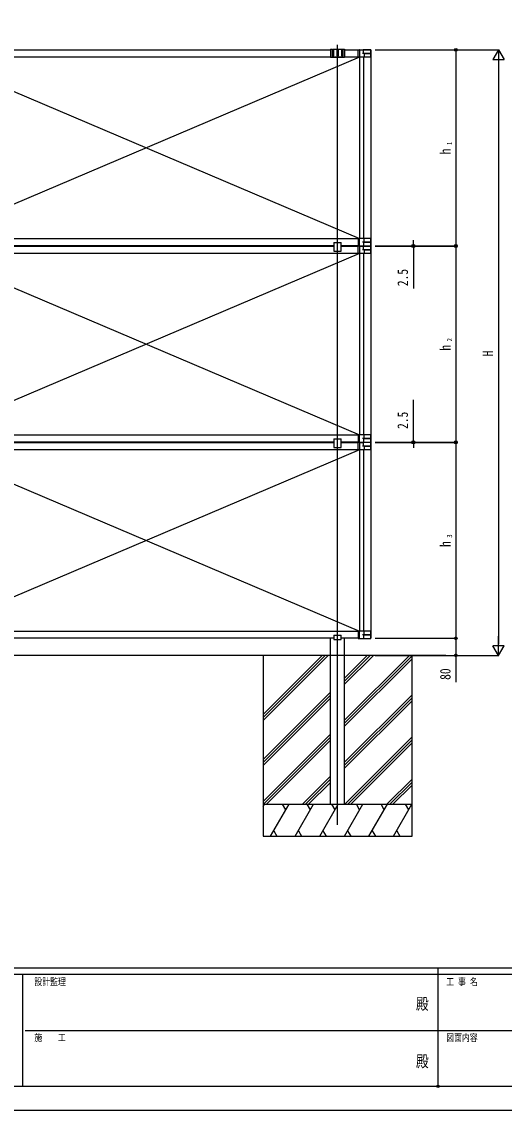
# Model space of a CAD drawing. Units: millimetres, scale not verified. Extents: x -6308 to 6308, y -4455 to 4455.
# Drawn here: x -1962 to 304, y -4455 to 660 of the extents above; entities that cross this region are included whole.
import ezdxf
from ezdxf.enums import TextEntityAlignment as Align

# ---------------------------------------------------------------- set-up
doc = ezdxf.new("R2010")
doc.units = ezdxf.units.MM
doc.header["$LTSCALE"] = 22
doc.header["$PDMODE"] = 32
doc.header["$PDSIZE"] = 11
for name, color, linetype in [('0-3_YKK_12', 2, 'Continuous'), ('0-4_YKK_A1', 4, 'Continuous'), ('0-5_YKK_D', 6, 'Continuous'), ('0-6_YKK_ZWAK', 7, 'Continuous')]:
    doc.layers.add(name, color=color, linetype=linetype)
doc.styles.add('ＭＳ ゴシック', font='')
doc.styles.get('ＭＳ ゴシック').set_extended_font_data('MS Gothic')

msp = doc.modelspace()

# ---------------------------------------------------------------- linework, layer by layer
at = {"layer": '0-3_YKK_12'}
msp.add_line((-478.23, -3113.12), (-478.23, 551.93), dxfattribs=at)
at = {"layer": '0-4_YKK_A1'}
for p, q in [((-2282.54, 527.6), (-511.23, 527.6)), ((-502.73, 529.1), (-511.23, 529.1)), ((-511.23, 529.1), (-511.23, 495.09)), ((-502.73, 500.1), (-502.73, 529.1)), ((-501.73, 530.1), (-498.73, 530.1)), ((-480.73, 529.1), (-497.73, 529.1)), ((-497.73, 529.1), (-497.73, 500.1)), ((-480.73, 500.1), (-480.73, 529.1)), ((-479.73, 530.1), (-476.73, 530.1)), ((-458.73, 529.1), (-475.73, 529.1)), ((-475.73, 529.1), (-475.73, 500.1)), ((-458.73, 500.1), (-458.73, 529.1)), ((-454.73, 530.1), (-457.73, 530.1)), ((-445.23, 529.1), (-453.73, 529.1)), ((-453.73, 529.1), (-453.73, 500.1)), ((-445.23, 529.1), (-445.23, 495.09)), ((-445.23, 527.6), (-382.13, 527.6)), ((-382.13, 527.77), (-382.13, 528.47)), ((-382.13, 494.3), (-382.13, 527.77)), ((-381.84, 528.77), (-376.44, 528.82)), ((-376.13, 528.52), (-376.13, 527.82)), ((-376.13, 527.82), (-376.13, 494.3)), ((-376.13, 527.8), (-356.84, 527.8)), ((-357.38, 528.79), (-322.89, 528.79)), ((-356.54, 510.8), (-356.54, 527.5)), ((-322.43, 510.9), (-322.43, 527.52)), ((-321.89, 527.79), (-321.89, 494.3)), ((-376.14, 493.3), (-2376.14, -357.84)), ((-2376.14, 493.22), (-376.14, -358.1)), ((-382.13, 493.6), (-2371.64, 493.6)), ((-510.23, 494.09), (-478.69, 494.09)), ((-478.39, 494.09), (-478.08, 494.09)), ((-477.78, 494.09), (-446.23, 494.09)), ((-382.13, 493.6), (-382.13, 494.3)), ((-382.09, 493.7), (-382.06, 493.57)), ((-376.43, 493.3), (-381.83, 493.3)), ((-361.04, 493.3), (-376.43, 493.3)), ((-376.14, 493.3), (-376.14, -358.1)), ((-376.13, 494.3), (-376.13, 493.6)), ((-353.53, 493.3), (-361.04, 493.3)), ((-353.76, 510.8), (-360.91, 510.8)), ((-357.43, 493.4), (-357.43, -358)), ((-356.73, 493.3), (-357.38, 493.3)), ((-347.6, 493.3), (-356.73, 493.3)), ((-322.43, 510.9), (-356.54, 510.9)), ((-353.76, 510.8), (-322.43, 510.8)), ((-353.76, 510.8), (-353.76, 493.6)), ((-353.76, 510.8), (-353.76, 493.6)), ((-322.73, 493.3), (-353.53, 493.3)), ((-332.67, 493.3), (-347.6, 493.3)), ((-323.54, 493.3), (-332.67, 493.3)), ((-322.89, 493.3), (-323.54, 493.3)), ((-322.43, 493.6), (-322.43, 510.8)), ((-322.43, 493.4), (-322.43, -358)), ((-2371.64, -358.4), (-382.13, -358.4)), ((-2298.34, -394.9), (-495.53, -394.9)), ((-495.53, -392.4), (-2298.24, -392.4)), ((-495.53, -377.3), (-460.93, -377.3)), ((-495.53, -377.3), (-495.53, -417.4)), ((-460.93, -417.4), (-460.93, -377.3)), ((-382.13, -392.4), (-460.93, -392.4)), ((-460.93, -394.9), (-382.13, -394.9)), ((-382.13, -358.4), (-382.13, -359.1)), ((-382.13, -359.1), (-382.13, -392.57)), ((-382.13, -392.57), (-382.13, -393.27)), ((-382.13, -394.73), (-382.13, -394.03)), ((-382.13, -428.2), (-382.13, -394.73)), ((-381.84, -393.57), (-376.44, -393.62)), ((-381.84, -393.73), (-376.44, -393.68)), ((-376.43, -358.1), (-381.83, -358.1)), ((-361.04, -358.1), (-376.43, -358.1)), ((-376.13, -359.1), (-376.13, -358.4)), ((-376.13, -392.62), (-376.13, -359.1)), ((-376.13, -392.6), (-356.84, -392.6)), ((-376.13, -393.32), (-376.13, -392.62)), ((-376.13, -393.98), (-376.13, -394.68)), ((-376.13, -394.68), (-376.13, -428.2)), ((-376.13, -394.7), (-356.84, -394.7)), ((-353.53, -358.1), (-361.04, -358.1)), ((-353.76, -375.6), (-360.91, -375.6)), ((-356.73, -358.1), (-357.38, -358.1)), ((-357.38, -393.6), (-322.89, -393.6)), ((-357.38, -393.71), (-322.89, -393.71)), ((-347.6, -358.1), (-356.73, -358.1)), ((-356.54, -375.6), (-356.54, -392.3)), ((-322.43, -375.7), (-356.54, -375.7)), ((-356.54, -411.7), (-356.54, -395)), ((-353.76, -375.6), (-353.76, -358.4)), ((-353.76, -375.6), (-353.76, -358.4)), ((-353.76, -375.6), (-322.43, -375.6)), ((-322.73, -358.1), (-353.53, -358.1)), ((-332.67, -358.1), (-347.6, -358.1)), ((-323.54, -358.1), (-332.67, -358.1)), ((-322.89, -358.1), (-323.54, -358.1)), ((-322.43, -358.4), (-322.43, -375.6)), ((-322.43, -375.7), (-322.43, -392.33)), ((-322.43, -411.6), (-322.43, -394.98)), ((-321.89, -392.6), (-321.89, -359.1)), ((-321.89, -394.71), (-321.89, -428.2)), ((-376.14, -429.2), (-2376.14, -1280.34)), ((-2376.14, -429.28), (-376.14, -1280.6)), ((-382.13, -428.9), (-2371.64, -428.9)), ((-495.53, -417.4), (-460.93, -417.4)), ((-382.13, -428.9), (-382.13, -428.2)), ((-376.43, -429.2), (-381.83, -429.2)), ((-361.04, -429.2), (-376.43, -429.2)), ((-376.14, -429.2), (-376.14, -1280.6)), ((-376.13, -428.2), (-376.13, -428.9)), ((-353.53, -429.2), (-361.04, -429.2)), ((-353.76, -411.7), (-360.91, -411.7)), ((-357.43, -429.1), (-357.43, -1280.5)), ((-356.73, -429.2), (-357.38, -429.2)), ((-347.6, -429.2), (-356.73, -429.2)), ((-322.43, -411.6), (-356.54, -411.6)), ((-353.76, -411.7), (-322.43, -411.7)), ((-353.76, -411.7), (-353.76, -428.9)), ((-353.76, -411.7), (-353.76, -428.9)), ((-322.73, -429.2), (-353.53, -429.2)), ((-332.67, -429.2), (-347.6, -429.2)), ((-323.54, -429.2), (-332.67, -429.2)), ((-322.89, -429.2), (-323.54, -429.2)), ((-322.43, -428.9), (-322.43, -411.7)), ((-322.43, -429.1), (-322.43, -1280.5)), ((-2371.64, -1280.9), (-382.13, -1280.9)), ((-495.53, -1314.9), (-2298.24, -1314.9)), ((-2298.24, -1317.4), (-495.53, -1317.4)), ((-495.53, -1299.8), (-460.93, -1299.8)), ((-495.53, -1299.8), (-495.53, -1339.9)), ((-460.93, -1339.9), (-460.93, -1299.8)), ((-382.13, -1314.9), (-460.93, -1314.9)), ((-460.93, -1317.4), (-382.13, -1317.4)), ((-382.13, -1280.9), (-382.13, -1281.6)), ((-382.13, -1281.6), (-382.13, -1315.07)), ((-382.13, -1315.07), (-382.13, -1315.77)), ((-382.13, -1317.23), (-382.13, -1316.53)), ((-382.13, -1350.7), (-382.13, -1317.23)), ((-381.84, -1316.07), (-376.44, -1316.12)), ((-381.84, -1316.23), (-376.44, -1316.18)), ((-376.43, -1280.6), (-381.83, -1280.6)), ((-361.04, -1280.6), (-376.43, -1280.6)), ((-376.13, -1281.6), (-376.13, -1280.9)), ((-376.13, -1315.12), (-376.13, -1281.6)), ((-376.13, -1315.1), (-356.84, -1315.1)), ((-376.13, -1315.82), (-376.13, -1315.12)), ((-376.13, -1316.48), (-376.13, -1317.18)), ((-376.13, -1317.18), (-376.13, -1350.7)), ((-376.13, -1317.2), (-356.84, -1317.2)), ((-353.53, -1280.6), (-361.04, -1280.6)), ((-353.76, -1298.1), (-360.91, -1298.1)), ((-356.73, -1280.6), (-357.38, -1280.6)), ((-357.38, -1316.1), (-322.89, -1316.1)), ((-357.38, -1316.21), (-322.89, -1316.21)), ((-347.6, -1280.6), (-356.73, -1280.6)), ((-356.54, -1298.1), (-356.54, -1314.8)), ((-322.43, -1298.2), (-356.54, -1298.2)), ((-356.54, -1334.2), (-356.54, -1317.5)), ((-353.76, -1298.1), (-353.76, -1280.9)), ((-353.76, -1298.1), (-353.76, -1280.9)), ((-353.76, -1298.1), (-322.43, -1298.1)), ((-322.73, -1280.6), (-353.53, -1280.6)), ((-332.67, -1280.6), (-347.6, -1280.6)), ((-323.54, -1280.6), (-332.67, -1280.6)), ((-322.89, -1280.6), (-323.54, -1280.6)), ((-322.43, -1280.9), (-322.43, -1298.1)), ((-322.43, -1298.2), (-322.43, -1314.83)), ((-322.43, -1334.1), (-322.43, -1317.48)), ((-321.89, -1315.1), (-321.89, -1281.6)), ((-321.89, -1317.21), (-321.89, -1350.7)), ((-376.14, -1351.7), (-2376.14, -2202.84)), ((-2376.14, -1351.78), (-376.14, -2203.1)), ((-382.13, -1351.4), (-2371.64, -1351.4)), ((-495.53, -1339.9), (-460.93, -1339.9)), ((-382.13, -1351.4), (-382.13, -1350.7)), ((-376.43, -1351.7), (-381.83, -1351.7)), ((-361.04, -1351.7), (-376.43, -1351.7)), ((-376.14, -1351.7), (-376.14, -2203.1)), ((-376.13, -1350.7), (-376.13, -1351.4)), ((-353.53, -1351.7), (-361.04, -1351.7)), ((-353.76, -1334.2), (-360.91, -1334.2)), ((-357.43, -1351.6), (-357.43, -2203)), ((-356.73, -1351.7), (-357.38, -1351.7)), ((-347.6, -1351.7), (-356.73, -1351.7)), ((-322.43, -1334.1), (-356.54, -1334.1)), ((-353.76, -1334.2), (-322.43, -1334.2)), ((-353.76, -1334.2), (-353.76, -1351.4)), ((-353.76, -1334.2), (-353.76, -1351.4)), ((-322.73, -1351.7), (-353.53, -1351.7)), ((-332.67, -1351.7), (-347.6, -1351.7)), ((-323.54, -1351.7), (-332.67, -1351.7)), ((-322.89, -1351.7), (-323.54, -1351.7)), ((-322.43, -1351.4), (-322.43, -1334.2)), ((-322.43, -1351.6), (-322.43, -2203)), ((-2371.64, -2203.4), (-382.13, -2203.4)), ((-495.53, -2237.4), (-2298.34, -2237.4)), ((-511.23, -2317.4), (-511.23, -2237.4)), ((-495.53, -2222.4), (-460.93, -2222.4)), ((-495.53, -2222.4), (-495.53, -2243.4)), ((-495.53, -2243.4), (-460.93, -2243.4)), ((-460.93, -2243.4), (-460.93, -2222.4)), ((-382.13, -2237.4), (-460.93, -2237.4)), ((-445.23, -2317.4), (-445.23, -2237.4)), ((-382.13, -2203.4), (-382.13, -2204.1)), ((-382.13, -2204.1), (-382.13, -2237.57)), ((-382.13, -2237.57), (-382.13, -2238.27)), ((-381.84, -2238.57), (-376.44, -2238.62)), ((-376.43, -2203.1), (-381.83, -2203.1)), ((-361.04, -2203.1), (-376.43, -2203.1)), ((-376.13, -2204.1), (-376.13, -2203.4)), ((-376.13, -2237.62), (-376.13, -2204.1)), ((-376.13, -2237.6), (-356.84, -2237.6)), ((-376.13, -2238.32), (-376.13, -2237.62)), ((-353.53, -2203.1), (-361.04, -2203.1)), ((-353.76, -2220.6), (-360.91, -2220.6)), ((-356.73, -2203.1), (-357.38, -2203.1)), ((-357.38, -2238.6), (-322.89, -2238.6)), ((-347.6, -2203.1), (-356.73, -2203.1)), ((-356.54, -2220.6), (-356.54, -2237.3)), ((-322.43, -2220.7), (-356.54, -2220.7)), ((-353.76, -2220.6), (-353.76, -2203.4)), ((-353.76, -2220.6), (-353.76, -2203.4)), ((-353.76, -2220.6), (-322.43, -2220.6)), ((-322.73, -2203.1), (-353.53, -2203.1)), ((-332.67, -2203.1), (-347.6, -2203.1)), ((-323.54, -2203.1), (-332.67, -2203.1)), ((-322.89, -2203.1), (-323.54, -2203.1)), ((-322.43, -2203.4), (-322.43, -2220.6)), ((-322.43, -2220.7), (-322.43, -2237.33)), ((-321.89, -2237.6), (-321.89, -2204.1)), ((30.24, -2317.4), (-4918.95, -2317.4)), ((-828.23, -2623.03), (-522.6, -2317.4)), ((-828.23, -2608.89), (-536.74, -2317.4)), ((-828.23, -2594.75), (-550.89, -2317.4)), ((-511.23, -3017.4), (-511.23, -2317.4)), ((-445.23, -3017.4), (-445.23, -2317.4)), ((-445.23, -2452.17), (-310.47, -2317.4)), ((-445.23, -2423.88), (-338.75, -2317.4)), ((-445.23, -2621.87), (-140.76, -2317.4)), ((-445.23, -2438.02), (-324.61, -2317.4)), ((-445.23, -2636.01), (-128.23, -2319.02)), ((-445.23, -2650.15), (-128.23, -2333.16)), ((-370.23, -2348.88), (-338.75, -2317.4)), ((-445.23, -2438.02), (-436.23, -2429.02)), ((-828.23, -2806.88), (-511.23, -2489.88)), ((-828.23, -2821.02), (-511.23, -2504.02)), ((-828.23, -2821.02), (-511.23, -2504.02)), ((-445.23, -2819.86), (-128.23, -2502.86)), ((-828.23, -2835.16), (-511.23, -2518.17)), ((-445.23, -2834), (-128.23, -2517)), ((-445.23, -2848.14), (-128.23, -2531.15)), ((-828.23, -3004.87), (-511.23, -2687.87)), ((-826.63, -3017.4), (-511.23, -2702.01)), ((-444.79, -3017.4), (-128.23, -2700.85)), ((-812.49, -3017.4), (-511.23, -2716.15)), ((-430.65, -3017.4), (-128.23, -2714.99)), ((-416.5, -3017.4), (-128.23, -2729.13)), ((-642.78, -3017.4), (-511.23, -2885.86)), ((-628.64, -3017.4), (-511.23, -2900)), ((-614.49, -3017.4), (-511.23, -2914.14)), ((-246.8, -3017.4), (-128.23, -2898.84)), ((-232.66, -3017.4), (-128.23, -2912.98)), ((-218.51, -3017.4), (-128.23, -2927.12)), ((-828.23, -3017.4), (-128.23, -3017.4)), ((-828.23, -3028.53), (-821.81, -3017.4)), ((-792.94, -3167.4), (-706.34, -3017.4)), ((-721.34, -3043.38), (-736.34, -3017.4)), ((-677.48, -3167.4), (-590.87, -3017.4)), ((-605.87, -3043.38), (-620.87, -3017.4)), ((-562.01, -3167.4), (-475.4, -3017.4)), ((-490.4, -3043.38), (-505.4, -3017.4)), ((-446.54, -3167.4), (-359.93, -3017.4)), ((-374.93, -3043.39), (-389.94, -3017.4)), ((-331.07, -3167.4), (-244.46, -3017.4)), ((-259.46, -3043.38), (-274.47, -3017.4)), ((-215.6, -3167.4), (-128.99, -3017.4)), ((-143.99, -3043.38), (-159, -3017.4)), ((-777.94, -3141.42), (-762.95, -3167.4)), ((-662.48, -3141.42), (-647.48, -3167.4)), ((-547.01, -3141.42), (-532.01, -3167.4)), ((-431.54, -3141.42), (-416.54, -3167.4)), ((-316.07, -3141.42), (-301.07, -3167.4)), ((-200.6, -3141.42), (-185.6, -3167.4))]:
    msp.add_line(p, q, dxfattribs=at)
msp.add_lwpolyline([(-128.23, -3167.4), (-128.23, -2317.4), (-828.23, -2317.4), (-828.23, -3167.4)], close=True, dxfattribs=at)
for centre, radius, start, end in [((-511.23, 527.1), 2, 90, 165.52248), ((-501.73, 529.1), 1, 90, 180), ((-498.73, 529.1), 1, 0, 90), ((-479.73, 529.1), 1, 90, 180), ((-476.73, 529.1), 1, 0, 90), ((-457.73, 529.1), 1, 90, 180), ((-454.73, 529.1), 1, 0, 90), ((-445.23, 527.1), 2, 14.47752, 90), ((-381.83, 528.47), 0.3, 90.5, 180), ((-376.43, 528.52), 0.3, 0, 90.5), ((-340.13, 332.39), 196.21, 84.90439, 95.09561), ((-356.84, 527.5), 0.3, 0, 90), ((-322.73, 527.52), 0.3, 0, 84.90439), ((-510.23, 495.09), 1, 180, 270), ((-500.23, 500.1), 2.5, 180, 0), ((-478.23, 500.1), 2.5, 180, 0), ((-478.23, 493.89), 0.5, 23.57818, 156.42182), ((-456.23, 500.1), 2.5, 180, 0), ((-446.23, 495.09), 1, 270, 0), ((-381.83, 493.6), 0.3, 180, 270), ((-376.43, 493.6), 0.3, 270, 0), ((-353.49, 493.57), 0.272, 173.55811, 261.61941), ((-353.49, 493.57), 0.272, 173.55811, 261.61941), ((-322.73, 493.6), 0.3, 270, 0), ((-381.83, -358.4), 0.3, 90, 180), ((-381.83, -393.27), 0.3, 180, 269.5), ((-381.83, -394.03), 0.3, 90.5, 180), ((-376.43, -358.4), 0.3, 0, 90), ((-376.43, -393.32), 0.3, 269.5, 0), ((-376.43, -393.98), 0.3, 0, 90.5), ((-340.13, -197.2), 196.21, 264.90439, 275.09561), ((-340.13, -590.11), 196.21, 84.90439, 95.09561), ((-356.84, -392.3), 0.3, 270, 0), ((-356.84, -395), 0.3, 0, 90), ((-353.49, -358.37), 0.272, 98.38059, 186.44189), ((-353.49, -358.37), 0.272, 98.38059, 186.44189), ((-322.73, -358.4), 0.3, 0, 90), ((-322.73, -392.33), 0.3, 275.09561, 0), ((-322.73, -394.98), 0.3, 0, 84.90439), ((-381.83, -428.9), 0.3, 180, 270), ((-376.43, -428.9), 0.3, 270, 0), ((-353.49, -428.93), 0.272, 173.55811, 261.61941), ((-353.49, -428.93), 0.272, 173.55811, 261.61941), ((-322.73, -428.9), 0.3, 270, 0), ((-381.83, -1280.9), 0.3, 90, 180), ((-381.83, -1315.77), 0.3, 180, 269.5), ((-381.83, -1316.53), 0.3, 90.5, 180), ((-376.43, -1280.9), 0.3, 0, 90), ((-376.43, -1315.82), 0.3, 269.5, 0), ((-376.43, -1316.48), 0.3, 0, 90.5), ((-340.13, -1119.7), 196.21, 264.90439, 275.09561), ((-340.13, -1512.61), 196.21, 84.90439, 95.09561), ((-356.84, -1314.8), 0.3, 270, 0), ((-356.84, -1317.5), 0.3, 0, 90), ((-353.49, -1280.87), 0.272, 98.38059, 186.44189), ((-353.49, -1280.87), 0.272, 98.38059, 186.44189), ((-322.73, -1280.9), 0.3, 0, 90), ((-322.73, -1314.83), 0.3, 275.09561, 0), ((-322.73, -1317.48), 0.3, 0, 84.90439), ((-381.83, -1351.4), 0.3, 180, 270), ((-376.43, -1351.4), 0.3, 270, 0), ((-353.49, -1351.43), 0.272, 173.55811, 261.61941), ((-353.49, -1351.43), 0.272, 173.55811, 261.61941), ((-322.73, -1351.4), 0.3, 270, 0), ((-381.83, -2203.4), 0.3, 90, 180), ((-381.83, -2238.27), 0.3, 180, 269.5), ((-376.43, -2203.4), 0.3, 0, 90), ((-376.43, -2238.32), 0.3, 269.5, 0), ((-340.13, -2042.2), 196.21, 264.90439, 275.09561), ((-356.84, -2237.3), 0.3, 270, 0), ((-353.49, -2203.37), 0.272, 98.38059, 186.44189), ((-353.49, -2203.37), 0.272, 98.38059, 186.44189), ((-322.73, -2203.4), 0.3, 0, 90), ((-322.73, -2237.33), 0.3, 275.09561, 0)]:
    msp.add_arc(centre, radius, start, end, dxfattribs=at)
for centre, major_axis, ratio, start_param, end_param in [((-357.38, 527.79), (0.707, -0.707), 0.99997, 2.3562326, 3.9269527), ((-322.89, 527.79), (0.707, 0.707), 0.99997, 5.4978252, 7.0685454), ((-322.89, 494.3), (1, 0), 0.999985, 4.712389, 6.2831853), ((-357.38, -392.6), (0.707, 0.707), 0.99997, 2.3562326, 3.9269527), ((-357.38, -394.71), (0.707, -0.707), 0.99997, 2.3562326, 3.9269527), ((-322.89, -359.1), (1, 0), 0.999985, 6.2831853, 7.8539816), ((-322.89, -392.6), (0.707, -0.707), 0.99997, 5.4978252, 7.0685454), ((-322.89, -394.71), (0.707, 0.707), 0.99997, 5.4978252, 7.0685454), ((-322.89, -428.2), (1, 0), 0.999985, 4.712389, 6.2831853), ((-357.38, -1315.1), (0.707, 0.707), 0.99997, 2.3562326, 3.9269527), ((-357.38, -1317.21), (0.707, -0.707), 0.99997, 2.3562326, 3.9269527), ((-322.89, -1281.6), (1, 0), 0.999985, 6.2831853, 7.8539816), ((-322.89, -1315.1), (0.707, -0.707), 0.99997, 5.4978252, 7.0685454), ((-322.89, -1317.21), (0.707, 0.707), 0.99997, 5.4978252, 7.0685454), ((-322.89, -1350.7), (1, 0), 0.999985, 4.712389, 6.2831853), ((-357.38, -2237.6), (0.707, 0.707), 0.99997, 2.3562326, 3.9269527), ((-322.89, -2204.1), (1, 0), 0.999985, 6.2831853, 7.8539816), ((-322.89, -2237.6), (0.707, -0.707), 0.99997, 5.4978252, 7.0685454)]:
    msp.add_ellipse(centre, major_axis=major_axis, ratio=ratio, start_param=start_param, end_param=end_param, dxfattribs=at)
at = {"layer": '0-5_YKK_D'}
for p, q in [((-302.63, 527.6), (278.37, 527.6)), ((-302.63, 527.6), (78.37, 527.6)), ((77.37, 527.6), (77.37, -392.4)), ((277.37, 527.6), (251.12, 482.13)), ((277.37, 527.6), (303.62, 482.13)), ((277.37, 527.6), (277.37, 436.66)), ((251.12, 482.13), (303.62, 482.13)), ((277.37, 475.1), (277.37, -2264.9)), ((-302.63, -392.4), (78.37, -392.4)), ((-302.63, -392.4), (-121.63, -392.4)), ((-302.63, -394.9), (78.37, -394.9)), ((-302.63, -394.9), (-121.63, -394.9)), ((-122.63, -392.4), (-122.63, -366.9)), ((-122.63, -392.4), (-122.63, -394.9)), ((-122.63, -394.9), (-122.63, -592.9)), ((77.37, -394.9), (77.37, -1314.9)), ((-122.63, -1314.9), (-122.63, -1116.9)), ((-302.63, -1314.9), (78.37, -1314.9)), ((-302.63, -1314.9), (-121.63, -1314.9)), ((-302.63, -1317.4), (-121.63, -1317.4)), ((-302.63, -1317.4), (78.37, -1317.4)), ((-122.63, -1317.4), (-122.63, -1314.9)), ((-122.63, -1317.4), (-122.63, -1342.9)), ((77.37, -1317.4), (77.37, -2237.4)), ((-302.63, -2237.4), (78.37, -2237.4)), ((-302.63, -2237.4), (78.37, -2237.4)), ((277.37, -2317.4), (277.37, -2226.47)), ((277.37, -2317.4), (251.12, -2271.94)), ((303.62, -2271.94), (251.12, -2271.94)), ((277.37, -2317.4), (303.62, -2271.94)), ((-302.63, -2317.4), (78.37, -2317.4)), ((-302.63, -2317.4), (278.37, -2317.4))]:
    msp.add_line(p, q, dxfattribs=at)
msp.add_lwpolyline([(77.37, -2237.4), (77.37, -2317.4), (77.37, -2443.1)], dxfattribs=at)
for centre in [(77.37, 527.6), (-122.63, -392.4), (-122.63, -394.9), (77.37, -392.4), (77.37, -394.9), (-122.63, -1314.9), (-122.63, -1317.4), (77.37, -1314.9), (77.37, -1317.4), (77.37, -2237.4), (77.37, -2237.4), (77.37, -2317.4)]:
    msp.add_circle(centre, 6.38, dxfattribs=at)
at = {"layer": '0-6_YKK_ZWAK'}
for p, q in [((5842.53, -3787.5), (-5857.47, -3787.5)), ((-1957.47, -3817.5), (-5857.47, -3817.5)), ((-1957.47, -3817.5), (-1957.47, -4342.5)), ((-7.47, -3817.5), (-1957.47, -3817.5)), ((-7.47, -3787.5), (-7.47, -4342.5)), ((1942.53, -3817.5), (-7.47, -3817.5)), ((-1946.22, -4080), (-7.47, -4080)), ((-7.47, -4080), (1942.53, -4080)), ((-5857.47, -4342.5), (-1957.47, -4342.5)), ((-1957.47, -4342.5), (-7.47, -4342.5)), ((-7.47, -4342.5), (1942.53, -4342.5))]:
    msp.add_line(p, q, dxfattribs=at)
msp.add_lwpolyline([(-6307.5, -4455), (6307.5, -4455), (6307.5, 4455), (-6307.5, 4455)], close=True, dxfattribs=at)
msp.add_point((-7.47, -4342.5), dxfattribs=at)

# ---------------------------------------------------------------- texts
at = {"layer": '0-5_YKK_D', "style": 'ＭＳ ゴシック', "width": 0.8}
for s, height, p in [('h', 49.49, (66.87, 37)), ('1', 24.74, (66.87, 80.2)), ('2.5', 49.49, (-133.13, -582.4)), ('h', 49.49, (66.87, -885.5)), ('2', 24.74, (66.87, -842.3)), ('H', 49.49, (266.87, -912.9)), ('2.5', 49.49, (-133.13, -1253.4)), ('h', 49.49, (66.87, -1808)), ('3', 24.74, (66.87, -1764.8)), ('80', 49.49, (66.87, -2432.6))]:
    msp.add_text(s, height=height, rotation=90, dxfattribs=at).set_placement(p, align=Align.BOTTOM_LEFT)
at = {"layer": '0-6_YKK_ZWAK', "style": 'ＭＳ ゴシック', "width": 0.8}
for s, height, p in [('設計監理', 32.99, (-1902.47, -3877.5)), ('工 事 名', 32.99, (31.9, -3877.5)), ('殿', 54.99, (-110.5, -3998.75)), ('施\u3000\u3000工', 32.99, (-1902.47, -4140)), ('図面内容', 32.99, (31.9, -4140)), ('殿', 54.99, (-110.5, -4268.75))]:
    msp.add_text(s, height=height, dxfattribs=at).set_placement(p, align=Align.BOTTOM_LEFT)

doc.saveas('drawing.dxf')
